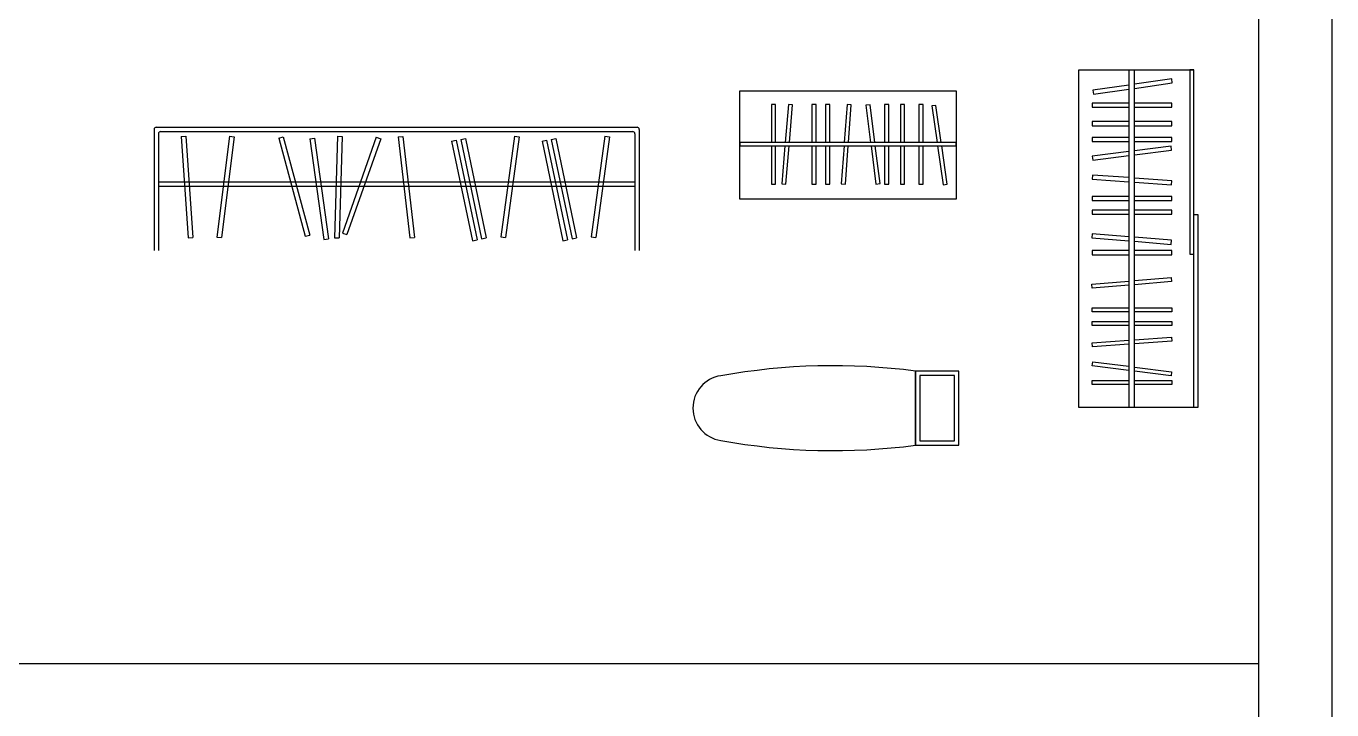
# Model space of a CAD drawing. Header units: inches. Extents: x 8.4 to 50.9, y 14.4 to 39.2.
# Drawn here: x 44.84 to 50.87, y 24.24 to 27.39 of the extents above; entities that cross this region are included whole.
import ezdxf

# ---------------------------------------------------------------- set-up
doc = ezdxf.new("R2010")
doc.units = ezdxf.units.IN
doc.header["$MEASUREMENT"] = 0
for name, color, linetype in [('02', 2, 'Continuous'), ('1', 1, 'Continuous'), ('4', 4, 'Continuous'), ('kadrbm', 4, 'Continuous')]:
    doc.layers.add(name, color=color, linetype=linetype)

# ---------------------------------------------------------------- blocks, each defined once
blk = doc.blocks.new('kadrbm')
at = {"layer": 'kadrbm', "color": 4}
blk.add_lwpolyline([(0, 0), (0, 24.7972), (21, 24.7972), (21, 0), (0, 0)], close=True, dxfattribs=at)
blk.add_lwpolyline([(20.6631, 0.3257), (20.6631, 24.4603), (0.3369, 24.4603), (0.3369, 0.3257), (20.6631, 0.3257)], dxfattribs=at)

msp = doc.modelspace()

# ---------------------------------------------------------------- linework, layer by layer
at = {"layer": '02'}
for p, q in [((49.7031, 25.6325), (49.7031, 27.1925)), ((49.7031, 27.1925), (50.2341, 27.1925)), ((49.9333, 27.1915), (49.9333, 25.6325)), ((49.9592, 25.6325), (49.9592, 27.1915)), ((48.9483, 25.4587), (48.9483, 25.8011)), ((50.2341, 25.6325), (49.7031, 25.6325))]:
    msp.add_line(p, q, dxfattribs=at)
for points in [[(49.9592, 27.1069), (50.1344, 27.132), (50.1317, 27.1508), (49.9592, 27.1262)], [(49.9333, 27.1225), (49.7677, 27.0988), (49.7704, 27.08)], [(49.7704, 27.08), (49.9333, 27.1033)], [(48.3015, 26.8577), (48.3015, 27.032), (48.2825, 27.032)], [(48.2825, 27.032), (48.2825, 26.8577)], [(48.361, 27.0324), (48.3464, 26.8577)], [(48.3655, 26.8577), (48.3799, 27.0308), (48.361, 27.0324)], [(48.4886, 26.8577), (48.4886, 27.032), (48.4696, 27.032)], [(48.4696, 27.032), (48.4696, 26.8577)], [(48.5521, 26.8577), (48.5521, 27.032), (48.533, 27.032)], [(48.533, 27.032), (48.533, 26.8577)], [(48.632, 27.0322), (48.6193, 26.8577)], [(48.6384, 26.8577), (48.651, 27.0308), (48.632, 27.0322)], [(48.7603, 26.8577), (48.7382, 27.0317), (48.7193, 27.0293)], [(48.7193, 27.0293), (48.7411, 26.8577)], [(48.8248, 26.8577), (48.8248, 27.032), (48.8058, 27.032)], [(48.8058, 27.032), (48.8058, 26.8577)], [(48.8978, 26.8577), (48.8978, 27.032), (48.8787, 27.032)], [(48.8787, 27.032), (48.8787, 26.8577)], [(48.9834, 26.8577), (48.9834, 27.032), (48.9644, 27.032)], [(48.9644, 27.032), (48.9644, 26.8577)], [(49.0673, 26.8577), (49.0429, 27.0283), (49.0241, 27.0256)], [(49.0241, 27.0256), (49.0481, 26.8577)], [(49.9333, 27.0393), (49.764, 27.0393), (49.764, 27.0202)], [(49.9592, 27.0202), (50.1317, 27.0202), (50.1317, 27.0393), (49.9592, 27.0393)], [(49.764, 27.0202), (49.9333, 27.0202)], [(49.9333, 26.9536), (49.764, 26.9536), (49.764, 26.9346)], [(49.764, 26.9346), (49.9333, 26.9346)], [(49.9592, 26.9346), (50.1317, 26.9346), (50.1317, 26.9536), (49.9592, 26.9536)], [(49.9333, 26.8807), (49.764, 26.8807), (49.764, 26.8617)], [(49.764, 26.8617), (49.9333, 26.8617)], [(49.9592, 26.8617), (50.1317, 26.8617), (50.1317, 26.8807), (49.9592, 26.8807)], [(48.2825, 26.8418), (48.2825, 26.6643), (48.3015, 26.6643), (48.3015, 26.8418)], [(48.3451, 26.8418), (48.3304, 26.666), (48.3494, 26.6644), (48.3642, 26.8418)], [(48.4696, 26.8418), (48.4696, 26.6643), (48.4886, 26.6643), (48.4886, 26.8418)], [(48.533, 26.8418), (48.533, 26.6643), (48.5521, 26.6643), (48.5521, 26.8418)], [(48.6182, 26.8418), (48.6054, 26.6655), (48.6244, 26.6641), (48.6373, 26.8418)], [(48.7431, 26.8418), (48.7655, 26.6646), (48.7844, 26.6669), (48.7623, 26.8418)], [(48.8058, 26.8418), (48.8058, 26.6643), (48.8248, 26.6643), (48.8248, 26.8418)], [(48.8787, 26.8418), (48.8787, 26.6643), (48.8978, 26.6643), (48.8978, 26.8418)], [(48.9644, 26.8418), (48.9644, 26.6643), (48.9834, 26.6643), (48.9834, 26.8418)], [(49.0504, 26.8418), (49.0761, 26.6616), (49.0949, 26.6643), (49.0696, 26.8418)], [(49.9333, 26.8155), (49.7643, 26.7941), (49.7667, 26.7752)], [(49.7667, 26.7752), (49.9333, 26.7963)], [(49.9592, 26.7996), (50.1314, 26.8214), (50.1291, 26.8403), (49.9592, 26.8188)], [(49.9333, 26.6947), (49.7652, 26.7068), (49.7638, 26.6879)], [(49.7638, 26.6879), (49.9333, 26.6756)], [(49.9592, 26.6737), (50.1305, 26.6613), (50.1319, 26.6803), (49.9592, 26.6928)], [(49.9333, 26.6079), (49.764, 26.6079), (49.764, 26.5889)], [(49.9592, 26.5889), (50.1317, 26.5889), (50.1317, 26.6079), (49.9592, 26.6079)], [(49.764, 26.5889), (49.9333, 26.5889)], [(49.9333, 26.5445), (49.764, 26.5445), (49.764, 26.5255)], [(49.9592, 26.5255), (50.1317, 26.5255), (50.1317, 26.5445), (49.9592, 26.5445)], [(49.764, 26.5255), (49.9333, 26.5255)], [(49.9333, 26.4218), (49.7651, 26.4358), (49.7636, 26.4168)], [(49.7636, 26.4168), (49.9333, 26.4027)], [(49.9592, 26.4005), (50.13, 26.3863), (50.1316, 26.4053), (49.9592, 26.4196)], [(49.9333, 26.3574), (49.764, 26.3574), (49.764, 26.3384)], [(49.764, 26.3384), (49.9333, 26.3384)], [(49.9592, 26.3384), (50.1317, 26.3384), (50.1317, 26.3574), (49.9592, 26.3574)], [(49.7636, 26.2026), (49.9333, 26.2168)], [(49.9333, 26.1977), (49.7651, 26.1837), (49.7636, 26.2026)], [(49.9592, 26.2189), (50.13, 26.2332), (50.1316, 26.2142), (49.9592, 26.1998)], [(49.764, 26.094), (49.9333, 26.094)], [(49.9333, 26.075), (49.764, 26.075), (49.764, 26.094)], [(49.9592, 26.094), (50.1317, 26.094), (50.1317, 26.075), (49.9592, 26.075)], [(49.9333, 26.0115), (49.764, 26.0115), (49.764, 26.0306)], [(49.764, 26.0306), (49.9333, 26.0306)], [(49.9592, 26.0306), (50.1317, 26.0306), (50.1317, 26.0115), (49.9592, 26.0115)], [(49.7638, 25.9316), (49.9333, 25.9439)], [(49.9592, 25.9458), (50.1305, 25.9582), (50.1319, 25.9392), (49.9592, 25.9267)], [(49.9333, 25.9248), (49.7652, 25.9126), (49.7638, 25.9316)], [(49.9333, 25.804), (49.7643, 25.8254), (49.7667, 25.8443)], [(49.7667, 25.8443), (49.9333, 25.8232)], [(49.9592, 25.8199), (50.1314, 25.7981), (50.1291, 25.7792), (49.9592, 25.8007)], [(49.9333, 25.7388), (49.764, 25.7388), (49.764, 25.7578)], [(49.764, 25.7578), (49.9333, 25.7578)], [(49.9592, 25.7578), (50.1317, 25.7578), (50.1317, 25.7388), (49.9592, 25.7388)]]:
    msp.add_lwpolyline(points, dxfattribs=at)
for points in [[(50.2341, 26.3408), (50.2341, 27.1925), (50.2151, 27.1925), (50.2151, 26.3408)], [(48.1366, 27.0954), (49.1366, 27.0954), (49.1366, 26.5954), (48.1366, 26.5954)], [(48.1366, 26.8577), (48.1366, 26.8418), (49.1356, 26.8418), (49.1356, 26.8577)], [(50.2531, 26.5245), (50.2531, 25.6325), (50.2341, 25.6325), (50.2341, 26.5245)], [(48.9483, 25.8011), (48.9483, 25.4587), (49.1483, 25.4587), (49.1483, 25.8011)], [(48.9683, 25.7811), (48.9683, 25.4787), (49.1283, 25.4787), (49.1283, 25.7811)]]:
    msp.add_lwpolyline(points, close=True, dxfattribs=at)
for centre, radius, start, end in [((48.5688, 22.9189), 2.9071, 82.49904, 100.31149), ((48.0712, 25.6304), 0.1513, 98.72097, 261.33154), ((48.5688, 28.3409), 2.9071, 259.68851, 277.50096)]:
    msp.add_arc(centre, radius, start, end, dxfattribs=at)
at = {"layer": '1'}
for p, q in [((45.4608, 26.9075), (47.6419, 26.9075)), ((45.4508, 26.8975), (45.4508, 26.3575)), ((45.5561, 26.8846), (45.5776, 26.8861)), ((45.5561, 26.8846), (45.5889, 26.4163)), ((45.5776, 26.8861), (45.6105, 26.4178)), ((45.7786, 26.8861), (45.721, 26.4202)), ((45.8, 26.8834), (45.7424, 26.4175)), ((45.7786, 26.8861), (45.8, 26.8834)), ((46.0068, 26.8771), (46.0277, 26.8827)), ((46.0068, 26.8771), (46.1289, 26.4238)), ((46.0277, 26.8827), (46.1497, 26.4294)), ((46.1508, 26.8743), (46.1722, 26.8773)), ((46.1508, 26.8743), (46.2154, 26.4093)), ((46.1722, 26.8773), (46.2367, 26.4123)), ((46.2779, 26.8857), (46.2639, 26.4165)), ((46.2779, 26.8857), (46.2995, 26.8851)), ((46.2995, 26.8851), (46.2855, 26.4159)), ((46.4573, 26.8814), (46.301, 26.4387)), ((46.4776, 26.8742), (46.3214, 26.4315)), ((46.4573, 26.8814), (46.4776, 26.8742)), ((46.5586, 26.8824), (46.58, 26.8849)), ((46.5586, 26.8824), (46.6127, 26.4161)), ((46.58, 26.8849), (46.6342, 26.4186)), ((46.8055, 26.8627), (46.8267, 26.8672)), ((46.8055, 26.8627), (46.9016, 26.4032)), ((46.8267, 26.8672), (46.9228, 26.4077)), ((46.8478, 26.8716), (46.869, 26.876)), ((46.8478, 26.8716), (46.9439, 26.4121)), ((46.869, 26.876), (46.9651, 26.4165)), ((47.0961, 26.886), (47.033, 26.4208)), ((47.1175, 26.8831), (47.0544, 26.4179)), ((47.0961, 26.886), (47.1175, 26.8831)), ((47.2232, 26.8627), (47.2443, 26.8672)), ((47.2232, 26.8627), (47.3193, 26.4032)), ((47.2443, 26.8672), (47.3404, 26.4077)), ((47.2655, 26.8716), (47.2866, 26.876)), ((47.2655, 26.8716), (47.3616, 26.4121)), ((47.2866, 26.876), (47.3827, 26.4165)), ((47.5138, 26.886), (47.4507, 26.4208)), ((47.5352, 26.8831), (47.4721, 26.4179)), ((47.5138, 26.886), (47.5352, 26.8831)), ((47.6519, 26.8975), (47.6519, 26.3575)), ((45.4508, 26.6746), (47.6519, 26.6746)), ((45.4508, 26.6546), (47.6519, 26.6546)), ((46.1289, 26.4238), (46.1497, 26.4294)), ((46.301, 26.4387), (46.3214, 26.4315)), ((45.5889, 26.4163), (45.6105, 26.4178)), ((45.721, 26.4202), (45.7424, 26.4175)), ((46.2154, 26.4093), (46.2367, 26.4123)), ((46.2639, 26.4165), (46.2855, 26.4159)), ((46.6127, 26.4161), (46.6342, 26.4186)), ((46.9016, 26.4032), (46.9228, 26.4077)), ((46.9439, 26.4121), (46.9651, 26.4165)), ((47.033, 26.4208), (47.0544, 26.4179)), ((47.3193, 26.4032), (47.3404, 26.4077)), ((47.3616, 26.4121), (47.3827, 26.4165)), ((47.4507, 26.4208), (47.4721, 26.4179)), ((30.2087, 24.451), (50.5349, 24.451))]:
    msp.add_line(p, q, dxfattribs=at)
for centre, start, end in [((45.4608, 26.8975), 90, 180), ((47.6419, 26.8975), 0, 90)]:
    msp.add_arc(centre, 0.01, start, end, dxfattribs=at)
at = {"layer": '4'}
for p, q in [((45.4308, 26.9175), (45.4308, 26.3575)), ((45.4408, 26.9275), (47.6619, 26.9275)), ((47.6719, 26.9175), (47.6719, 26.3575))]:
    msp.add_line(p, q, dxfattribs=at)
for centre, start, end in [((45.4408, 26.9175), 90, 180), ((47.6619, 26.9175), 0, 90)]:
    msp.add_arc(centre, 0.01, start, end, dxfattribs=at)

# ---------------------------------------------------------------- block references
at = {"layer": 'kadrbm'}
msp.add_blockref('kadrbm', (29.8718, 14.4249), dxfattribs=at)

doc.saveas('drawing.dxf')
